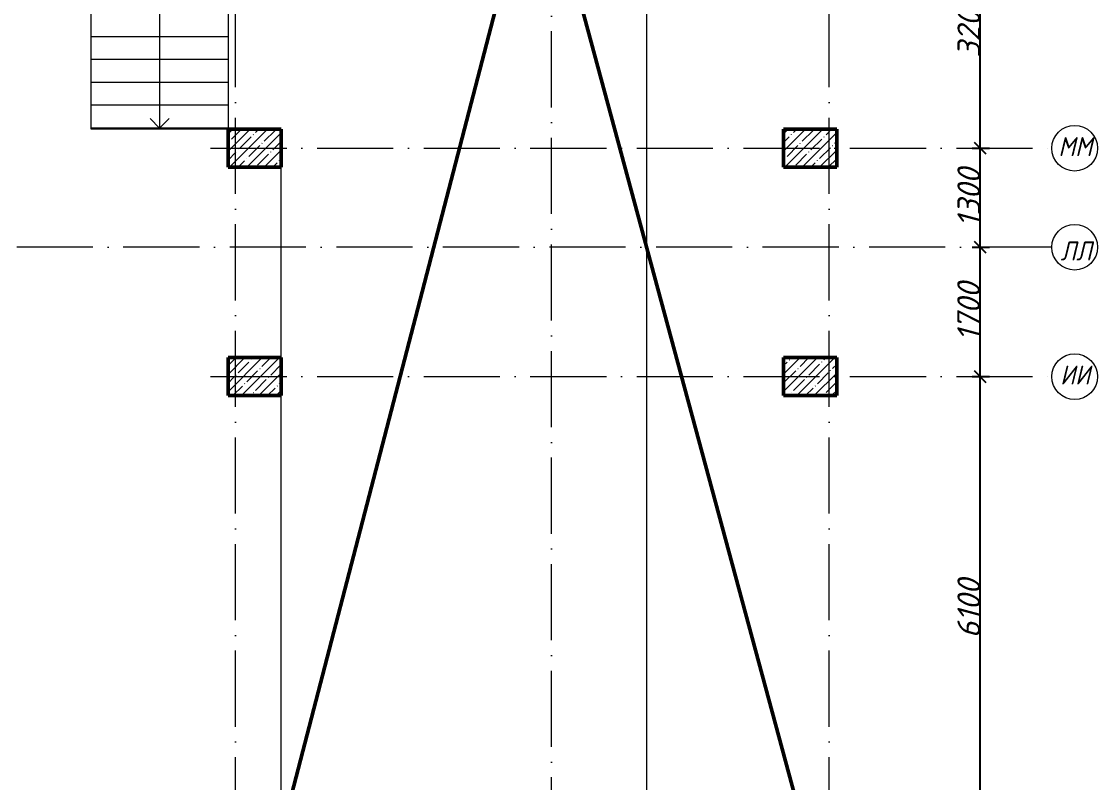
# Model space of a CAD drawing. Header units: millimetres. Extents: x -537608 to 253996, y -217170 to 186033.
# Drawn here: x -88148 to -74011, y 150590 to 160586 of the extents above; entities that cross this region are included whole.
import ezdxf

# ---------------------------------------------------------------- set-up
doc = ezdxf.new("R2010")
doc.units = ezdxf.units.MM
doc.linetypes.add('50_200_ШТРИХ_1Т_ш5_п1_п1_', pattern=[1400, 1000, -200, 0, -200])
for name, color, linetype, lineweight in [('A-____-____-DIMS', 7, 'Continuous', 9), ('A-DETL-____-OTLN-1', 7, 'Continuous', 50), ('A-FLOR-____-OTLN', 7, 'Continuous', 9), ('S-COLS-____-MCUT', 7, 'Continuous', 50), ('S-COLS-____-OTLN', 7, 'Continuous', 9), ('S-GRID-____-IDEN', 7, 'Continuous', 9), ('S-GRID-____-OTLN-1', 7, '50_200_ШТРИХ_1Т_ш5_п1_п1_', 9), ('S-STRS-____-OTLN-1', 7, 'Continuous', 9)]:
    doc.layers.add(name, color=color, linetype=linetype, lineweight=lineweight)
doc.layers.add('G-____-____-SYMB-1', color=9, linetype='Continuous', lineweight=9, true_color=0x808080)
doc.styles.add('ISOCPEUR_I', font='isocpeui.ttf', dxfattribs={"height": 300})
doc.styles.add('ISOCPEUR_I_9', font='isocpeui.ttf', dxfattribs={"width": 0.9, "height": 250})
doc.dimstyles.new('ISO-2_5_0_9К_БОЛЬШОЙ_ОСИ', dxfattribs={"dimscale": 304.8, "dimtxt": 248.995294, "dimasz": 0.492126, "dimexe": 0.393701, "dimexo": 0, "dimgap": 0, "dimtad": 1, "dimdec": 0, "dimzin": 0, "dimdsep": 46, "dimtxsty": 'ISOCPEUR_I', "dimblk1": 'OBLIQUE', "dimblk2": 'OBLIQUE', "dimsah": 1, "dimcen": 0.09, "dimdle": 0.393701, "dimazin": 0, "dimtfac": 1, "dimtdec": 4, "dimtix": 1, "dimtmove": 0, "dimatfit": 3, "dimfxl": 1, "dimtvp": 1, "dimtolj": 1, "dimtzin": 0, "dimarcsym": 2})

# ---------------------------------------------------------------- blocks, each defined once
blk = doc.blocks.new('BSC_Колонна _Прямоугольная - 500х700-V96-АР1_План отверстий 3 этажа в осях 1-64_Ю-ЯЯ')
at = {"layer": 'S-COLS-____-OTLN'}
h = blk.add_hatch(dxfattribs=at)
h.set_pattern_fill('FP_101', color=256, style=0, pattern_type=2)
h.set_pattern_definition([(315, (-64381.04, 93600), (114.04925, 114.04925), []), (315, (-64381.04, 93485.95), (114.04925, 114.04925), [201.613, -40.323, 3.353, -36.97])])
h.paths.add_polyline_path([(-250, 350), (-250, -350), (250, -350), (250, 350)], flags=0)
at = {"layer": 'S-COLS-____-MCUT'}
for p, q in [((250, 350), (-250, 350)), ((-250, 350), (-250, -350)), ((250, -350), (250, 350)), ((-250, -350), (250, -350))]:
    blk.add_line(p, q, dxfattribs=at)
blk = doc.blocks.new('BSC_Колонна _Прямоугольная - 500х700-V105-АР1_План отверстий 3 этажа в осях 1-64_Ю-ЯЯ')
at = {"layer": 'S-COLS-____-OTLN'}
h = blk.add_hatch(dxfattribs=at)
h.set_pattern_fill('FP_110', color=256, style=0, pattern_type=2)
h.set_pattern_definition([(315, (-64381.04, 100900), (114.04925, 114.04925), []), (315, (-64381.04, 100785.95), (114.04925, 114.04925), [201.613, -40.323, 3.353, -36.97])])
h.paths.add_polyline_path([(-250, 350), (-250, -350), (250, -350), (250, 350)], flags=0)
at = {"layer": 'S-COLS-____-MCUT'}
for p, q in [((250, 350), (-250, 350)), ((-250, 350), (-250, -350)), ((250, -350), (250, 350)), ((-250, -350), (250, -350))]:
    blk.add_line(p, q, dxfattribs=at)
blk = doc.blocks.new('BSC_Колонна _Прямоугольная - 500х700-V108-АР1_План отверстий 3 этажа в осях 1-64_Ю-ЯЯ')
at = {"layer": 'S-COLS-____-OTLN'}
h = blk.add_hatch(dxfattribs=at)
h.set_pattern_fill('FP_113', color=256, style=0, pattern_type=2)
h.set_pattern_definition([(315, (-61381.04, 93600), (114.04925, 114.04925), []), (315, (-61381.04, 93485.95), (114.04925, 114.04925), [201.613, -40.323, 3.353, -36.97])])
h.paths.add_polyline_path([(-250, 350), (-250, -350), (250, -350), (250, 350)], flags=0)
at = {"layer": 'S-COLS-____-MCUT'}
for p, q in [((250, 350), (-250, 350)), ((-250, 350), (-250, -350)), ((250, -350), (250, 350)), ((-250, -350), (250, -350))]:
    blk.add_line(p, q, dxfattribs=at)
blk = doc.blocks.new('BSC_Колонна _Прямоугольная - 500х700-V109-АР1_План отверстий 3 этажа в осях 1-64_Ю-ЯЯ')
at = {"layer": 'S-COLS-____-OTLN'}
h = blk.add_hatch(dxfattribs=at)
h.set_pattern_fill('FP_114', color=256, style=0, pattern_type=2)
h.set_pattern_definition([(315, (-61381.04, 100900), (114.04925, 114.04925), []), (315, (-61381.04, 100785.95), (114.04925, 114.04925), [201.613, -40.323, 3.353, -36.97])])
h.paths.add_polyline_path([(-250, 350), (-250, -350), (250, -350), (250, 350)], flags=0)
at = {"layer": 'S-COLS-____-MCUT'}
for p, q in [((250, 350), (-250, 350)), ((-250, 350), (-250, -350)), ((250, -350), (250, 350)), ((-250, -350), (250, -350))]:
    blk.add_line(p, q, dxfattribs=at)
blk = doc.blocks.new('Ось сетки - Круг_Ø6_00__ISO-2_5_0_9K_-25732049-АР1_План отверстий 3 этажа в осях 1-64_Ю-ЯЯ')
at = {"layer": 'S-GRID-____-IDEN'}
blk.add_circle((0, 0), 3, dxfattribs=at)
blk = doc.blocks.new('_Oblique')
at = {"color": 0, "linetype": 'ByBlock', "lineweight": -2}
blk.add_line((-0.5, -0.5), (0.5, 0.5), dxfattribs=at)
blk = doc.blocks.new('*D994')
at = {"layer": 'A-____-____-DIMS', "color": 0, "lineweight": -2, "transparency": 16777216}
for p, q in [((-75551, 149701), (-75551, 156041)), ((-75657, 155921), (-75431, 155921)), ((-75657, 149821), (-75431, 149821))]:
    blk.add_line(p, q, dxfattribs=at)
at = {"layer": 'Defpoints', "color": 0, "transparency": 16777216}
for p in [(-75657, 155921), (-75551, 155921), (-75657, 149821)]:
    blk.add_point(p, dxfattribs=at)
at = {"layer": 'A-____-____-DIMS', "color": 0, "lineweight": -2, "transparency": 16777216, "xscale": 150, "yscale": 150, "zscale": 150}
for p, rotation in [((-75551, 155921), 90), ((-75551, 149821), 270)]:
    blk.add_blockref('_Oblique', p, dxfattribs=dict(at, rotation=rotation))
at = {"layer": 'A-____-____-DIMS', "color": 0, "transparency": 16777216, "insert": (-75701, 152871), "char_height": 300, "width": 701.02, "attachment_point": 5, "rotation": 90, "style": 'ISOCPEUR_I'}
blk.add_mtext('\\A1;6100', dxfattribs=at)
blk = doc.blocks.new('*D995')
at = {"layer": 'A-____-____-DIMS', "color": 0, "lineweight": -2, "transparency": 16777216}
for p, q in [((-75551, 155801), (-75551, 157741)), ((-75657, 157621), (-75431, 157621)), ((-75657, 155921), (-75431, 155921))]:
    blk.add_line(p, q, dxfattribs=at)
at = {"layer": 'Defpoints', "color": 0, "transparency": 16777216}
for p in [(-75657, 157621), (-75551, 157621), (-75657, 155921)]:
    blk.add_point(p, dxfattribs=at)
at = {"layer": 'A-____-____-DIMS', "color": 0, "lineweight": -2, "transparency": 16777216, "xscale": 150, "yscale": 150, "zscale": 150}
for p, rotation in [((-75551, 157621), 90), ((-75551, 155921), 270)]:
    blk.add_blockref('_Oblique', p, dxfattribs=dict(at, rotation=rotation))
at = {"layer": 'A-____-____-DIMS', "color": 0, "transparency": 16777216, "insert": (-75703, 156771), "char_height": 300, "width": 701.02, "attachment_point": 5, "rotation": 90, "style": 'ISOCPEUR_I'}
blk.add_mtext('\\A1;1700', dxfattribs=at)
blk = doc.blocks.new('*D996')
at = {"layer": 'A-____-____-DIMS', "color": 0, "lineweight": -2, "transparency": 16777216}
for p, q in [((-75657, 158921), (-75431, 158921)), ((-75551, 157501), (-75551, 159041)), ((-75657, 157621), (-75431, 157621))]:
    blk.add_line(p, q, dxfattribs=at)
at = {"layer": 'Defpoints', "color": 0, "transparency": 16777216}
for p in [(-75657, 158921), (-75551, 158921), (-75657, 157621)]:
    blk.add_point(p, dxfattribs=at)
at = {"layer": 'A-____-____-DIMS', "color": 0, "lineweight": -2, "transparency": 16777216, "xscale": 150, "yscale": 150, "zscale": 150}
for p, rotation in [((-75551, 158921), 90), ((-75551, 157621), 270)]:
    blk.add_blockref('_Oblique', p, dxfattribs=dict(at, rotation=rotation))
at = {"layer": 'A-____-____-DIMS', "color": 0, "transparency": 16777216, "insert": (-75701, 158271), "char_height": 300, "width": 701.02, "attachment_point": 5, "rotation": 90, "style": 'ISOCPEUR_I'}
blk.add_mtext('\\A1;1300', dxfattribs=at)
blk = doc.blocks.new('*D997')
at = {"layer": 'A-____-____-DIMS', "color": 0, "lineweight": -2, "transparency": 16777216}
for p, q in [((-75551, 158801), (-75551, 162241)), ((-75657, 162121), (-75431, 162121)), ((-75657, 158921), (-75431, 158921))]:
    blk.add_line(p, q, dxfattribs=at)
at = {"layer": 'Defpoints', "color": 0, "transparency": 16777216}
for p in [(-75657, 162121), (-75551, 162121), (-75657, 158921)]:
    blk.add_point(p, dxfattribs=at)
at = {"layer": 'A-____-____-DIMS', "color": 0, "lineweight": -2, "transparency": 16777216, "xscale": 150, "yscale": 150, "zscale": 150}
for p, rotation in [((-75551, 162121), 90), ((-75551, 158921), 270)]:
    blk.add_blockref('_Oblique', p, dxfattribs=dict(at, rotation=rotation))
at = {"layer": 'A-____-____-DIMS', "color": 0, "transparency": 16777216, "insert": (-75701, 160521), "char_height": 300, "width": 758.48, "attachment_point": 5, "rotation": 90, "style": 'ISOCPEUR_I'}
blk.add_mtext('\\A1;3200', dxfattribs=at)

msp = doc.modelspace()

# ---------------------------------------------------------------- linework, layer by layer
at = {"layer": 'A-DETL-____-OTLN-1'}
for p, q in [((-84734.9702, 149921.1558), (-77934.9702, 176071.1558)), ((-84734.9702, 175371.1558), (-77934.9702, 150221.1558))]:
    msp.add_line(p, q, dxfattribs=at)
at = {"layer": 'A-FLOR-____-OTLN'}
for p, q in [((-87234.9702, 159171.1558), (-87234.9702, 167771.1558)), ((-85434.9702, 159171.1558), (-87234.9702, 159171.1558)), ((-84734.9702, 156171.1558), (-84734.9702, 158671.1558)), ((-84734.9702, 150221.1558), (-84734.9702, 155671.1558))]:
    msp.add_line(p, q, dxfattribs=at)
at = {"layer": 'G-____-____-SYMB-1'}
msp.add_line((-79936.7702, 181078.2982), (-79936.7702, 139946.44), dxfattribs=at)
at = {"layer": 'S-GRID-____-OTLN-1'}
for p, q in [((-85334.9702, 134521.1558), (-85334.9702, 185432.9652)), ((-81184.9702, 144056.7962), (-81184.9702, 185432.9652)), ((-77534.9702, 134521.1558), (-77534.9702, 185432.9652)), ((-85663.7058, 158921.1558), (-74610.5636, 158921.1558)), ((-74610.5636, 157621.1558), (-183353.7404, 157621.1558)), ((-85663.7058, 155921.1558), (-74610.5636, 155921.1558))]:
    msp.add_line(p, q, dxfattribs=at)
at = {"layer": 'S-STRS-____-OTLN-1'}
for p, q in [((-86334.9702, 160686.1558), (-86334.9702, 160386.1558)), ((-85434.9702, 160686.1558), (-85434.9702, 160386.1558)), ((-85434.9702, 160386.1558), (-87234.9702, 160386.1558)), ((-85434.9702, 160386.1558), (-87234.9702, 160386.1558)), ((-86334.9702, 160386.1558), (-86334.9702, 160086.1558)), ((-85434.9702, 160386.1558), (-85434.9702, 160086.1558)), ((-85434.9702, 160086.1558), (-87234.9702, 160086.1558)), ((-85434.9702, 160086.1558), (-87234.9702, 160086.1558)), ((-86334.9702, 160086.1558), (-86334.9702, 159786.1558)), ((-85434.9702, 160086.1558), (-85434.9702, 159786.1558)), ((-85434.9702, 159786.1558), (-87234.9702, 159786.1558)), ((-85434.9702, 159786.1558), (-87234.9702, 159786.1558)), ((-86334.9702, 159786.1558), (-86334.9702, 159486.1558)), ((-85434.9702, 159786.1558), (-85434.9702, 159486.1558)), ((-85434.9702, 159486.1558), (-87234.9702, 159486.1558)), ((-85434.9702, 159486.1558), (-87234.9702, 159486.1558)), ((-86334.9702, 159486.1558), (-86334.9702, 159186.1558)), ((-85434.9702, 159486.1558), (-85434.9702, 159186.1558)), ((-86334.9702, 159186.1558), (-86459.9702, 159311.1558)), ((-86334.9702, 159186.1558), (-86209.9702, 159311.1558)), ((-85434.9702, 159186.1558), (-87234.9702, 159186.1558))]:
    msp.add_line(p, q, dxfattribs=at)

# ---------------------------------------------------------------- block references
at = {"layer": 'S-COLS-____-OTLN', "rotation": 89.9999999999999}
for name, p in [('BSC_Колонна _Прямоугольная - 500х700-V96-АР1_План отверстий 3 этажа в осях 1-64_Ю-ЯЯ', (-85084.9702, 158921.1558)), ('BSC_Колонна _Прямоугольная - 500х700-V105-АР1_План отверстий 3 этажа в осях 1-64_Ю-ЯЯ', (-77784.9702, 158921.1558)), ('BSC_Колонна _Прямоугольная - 500х700-V108-АР1_План отверстий 3 этажа в осях 1-64_Ю-ЯЯ', (-85084.9702, 155921.1558)), ('BSC_Колонна _Прямоугольная - 500х700-V109-АР1_План отверстий 3 этажа в осях 1-64_Ю-ЯЯ', (-77784.9702, 155921.1558))]:
    msp.add_blockref(name, p, dxfattribs=at)
at = {"layer": 'S-GRID-____-IDEN', "xscale": 99.99999999999993, "yscale": 99.99999999999993, "zscale": 99.99999999999993}
for p, rotation in [((-74310.5636, 158921.1558), 269.9999999999995), ((-74310.5636, 157621.1558), 89.9999999999998), ((-74310.5636, 155921.1558), 269.9999999999995)]:
    msp.add_blockref('Ось сетки - Круг_Ø6_00__ISO-2_5_0_9K_-25732049-АР1_План отверстий 3 этажа в осях 1-64_Ю-ЯЯ', p, dxfattribs=dict(at, rotation=rotation))

# ---------------------------------------------------------------- texts
at = {"layer": 'S-GRID-____-IDEN', "char_height": 250, "attachment_point": 1, "style": 'ISOCPEUR_I_9'}
for s, insert, width in [('ММ', (-74524.6431, 159067.7883), 505.063125), ('ЛЛ', (-74495.6341, 157697.2316), 447.341625), ('ИИ', (-74500.7931, 156067.7883), 447.341625)]:
    msp.add_mtext(s, dxfattribs=dict(at, insert=insert, width=width))

# ---------------------------------------------------------------- dimensions: what is measured, and where the dimension line sits
at = {"layer": 'A-____-____-DIMS'}
for base, p1, p2, override, picture, middle in [((-75550.7287, 162121.1558), (-75656.7947, 158921.1558), (-75656.7947, 162121.1558), {"dimpost": '<>', "dimfxl": 3200}, '*D997', (-75700.7287, 160521.1558)), ((-75550.7287, 158921.1558), (-75656.7947, 157621.1558), (-75656.7947, 158921.1558), {"dimpost": '<>', "dimfxl": 1300}, '*D996', (-75700.7287, 158271.1558)), ((-75550.7287, 157621.1558), (-75656.7947, 155921.1558), (-75656.7947, 157621.1558), {"dimpost": '<>', "dimfxl": 1700}, '*D995', (-75702.6605, 156771.1558)), ((-75550.7287, 155921.1558), (-75656.7947, 149821.1558), (-75656.7947, 155921.1558), {"dimpost": '<>', "dimfxl": 6100}, '*D994', (-75700.7287, 152871.1558))]:
    dim = msp.add_linear_dim(base=base, p1=p1, p2=p2, angle=90, dimstyle='ISO-2_5_0_9К_БОЛЬШОЙ_ОСИ', override=override, dxfattribs=at)
    dim.commit()
    dim.dimension.update_dxf_attribs({"geometry": picture, "text_midpoint": middle})

doc.saveas('drawing.dxf')
